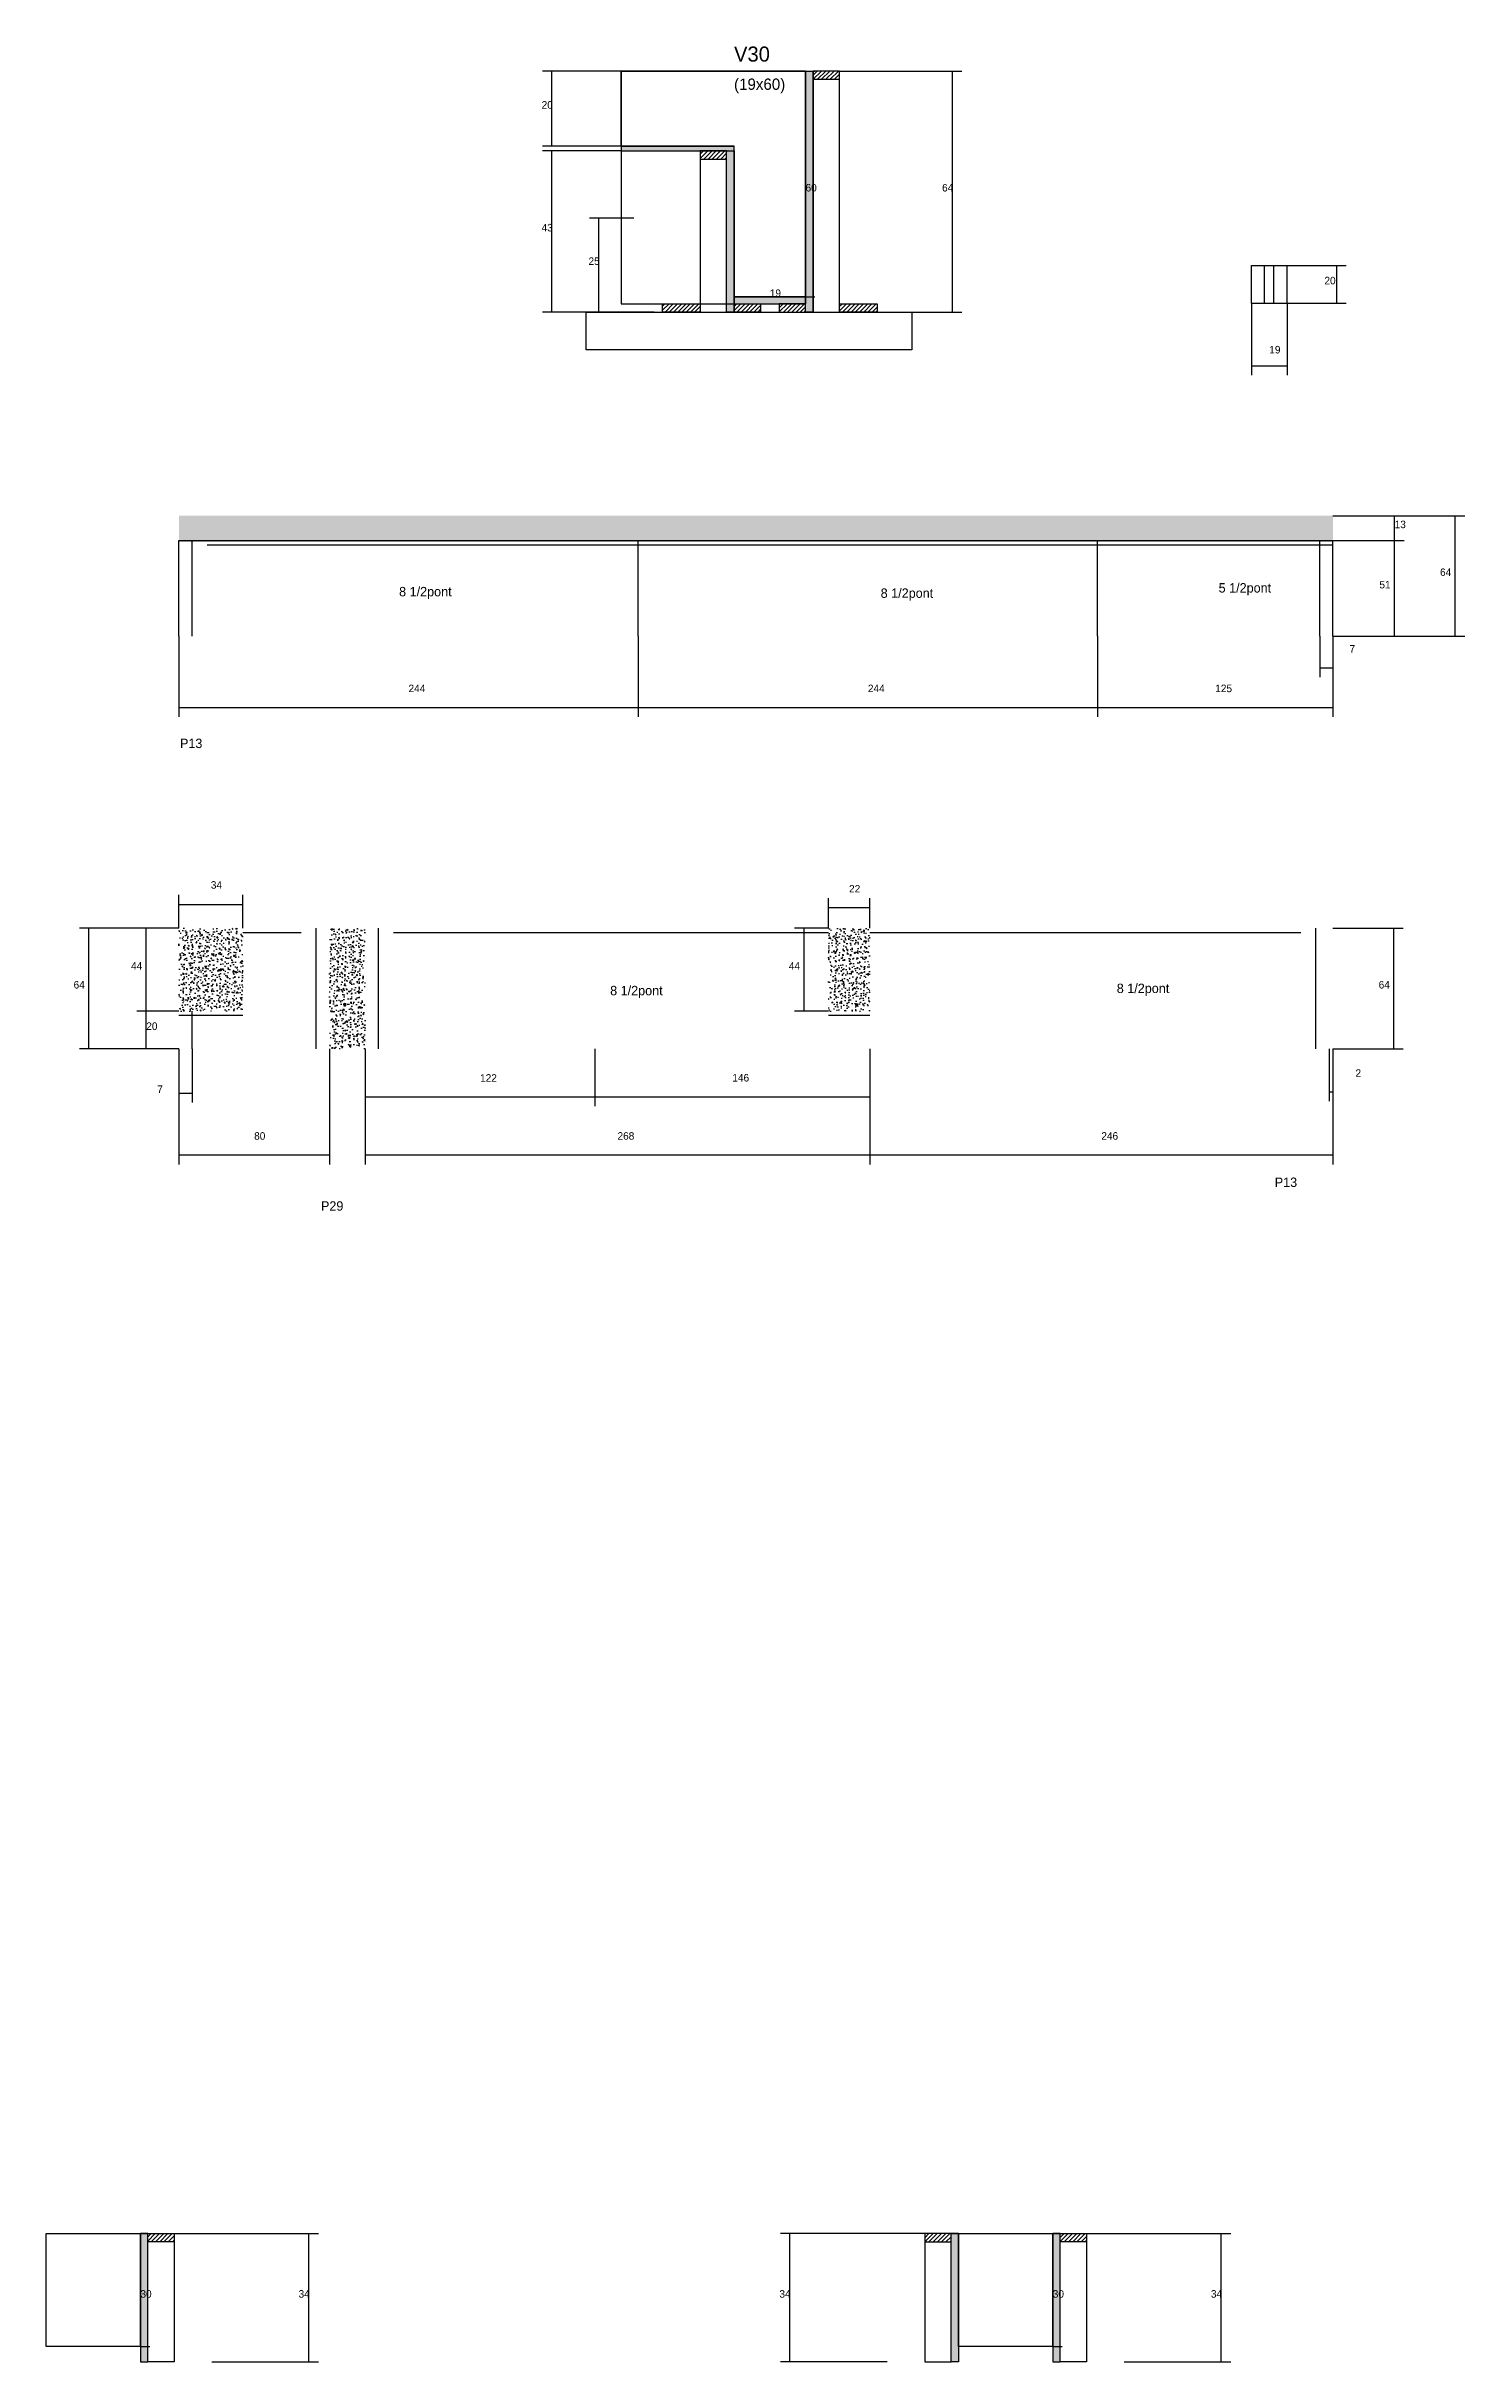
# Model space of a CAD drawing. Header units: metres. Extents: x 139408 to 140162, y 28510 to 29740.
import ezdxf

# ---------------------------------------------------------------- set-up
doc = ezdxf.new("R2010")
doc.units = ezdxf.units.M
for name, color, linetype in [('CONCRETO', 251, 'Continuous'), ('COTA', 4, 'Continuous'), ('Cota Seção (2x)', 4, 'Continuous'), ('Hachura', 253, 'Continuous'), ('Madeira', 126, 'Continuous'), ('NOMENCLATURA', 7, 'Continuous'), ('Painéis', 200, 'Continuous'), ('SARR_2.2x7', 40, 'Continuous'), ('Texto Seção', 7, 'Continuous')]:
    doc.layers.add(name, color=color, linetype=linetype)

msp = doc.modelspace()

# ---------------------------------------------------------------- hatches: boundary and pattern name
at = {"layer": 'COTA'}
h = msp.add_hatch(dxfattribs=at)
h.set_pattern_fill('AR-CONC', scale=0.03)
h.paths.add_polyline_path([(139478.6, 29490.3), (139478.6, 29476.3), (139478.6, 29476.3), (140091.6, 29476.3), (140091.6, 29476.3), (140091.6, 29490.3), (140091.6, 29490.3), (139478.6, 29490.3)])
h = msp.add_hatch(dxfattribs=at)
h.set_pattern_fill('AR-CONC', scale=0.03)
h.paths.add_polyline_path([(139512.6, 29271.2), (139478.6, 29271.2), (139478.6, 29227.2), (139512.6, 29227.2)])
h = msp.add_hatch(dxfattribs=at)
h.set_pattern_fill('AR-CONC', scale=0.03)
h.paths.add_polyline_path([(139558.6, 29207.2), (139577.6, 29207.2), (139577.6, 29271.2), (139558.6, 29271.2)])
h = msp.add_hatch(dxfattribs=at)
h.set_pattern_fill('AR-CONC', scale=0.03)
h.paths.add_polyline_path([(139823.6, 29227.2), (139845.6, 29227.2), (139845.6, 29271.2), (139823.6, 29271.2)])
at = {"layer": 'Hachura'}
h = msp.add_hatch(color=8, dxfattribs=at)
h.dxf.hatch_style = 1
h.paths.add_polyline_path([(139811.5, 29726.5), (139815.5, 29726.5), (139815.5, 29726.5), (139815.5, 29598.5), (139815.5, 29598.5), (139811.5, 29598.5), (139811.5, 29598.5), (139811.5, 29726.5)])
h = msp.add_hatch(dxfattribs=at)
h.set_pattern_fill('ANSI31', scale=0.5)
h.paths.add_polyline_path([(139829.5, 29722.1), (139829.5, 29726.5), (139829.5, 29726.5), (139815.5, 29726.5), (139815.5, 29726.5), (139815.5, 29722.1), (139815.5, 29722.1), (139829.5, 29722.1)])
h = msp.add_hatch(color=8, dxfattribs=at)
h.dxf.hatch_style = 1
h.paths.add_polyline_path([(139773.5, 29684.1), (139773.5, 29686.5), (139773.5, 29686.5), (139713.5, 29686.5), (139713.5, 29686.5), (139713.5, 29684.1), (139713.5, 29684.1), (139773.5, 29684.1)])
h = msp.add_hatch(dxfattribs=at)
h.set_pattern_fill('ANSI31', scale=0.5)
h.paths.add_polyline_path([(139769.5, 29679.7), (139769.5, 29684.1), (139769.5, 29684.1), (139755.5, 29684.1), (139755.5, 29684.1), (139755.5, 29679.7), (139755.5, 29679.7), (139769.5, 29679.7)])
h = msp.add_hatch(color=8, dxfattribs=at)
h.dxf.hatch_style = 1
h.paths.add_polyline_path([(139769.5, 29684.1), (139773.5, 29684.1), (139773.5, 29684.1), (139773.5, 29598.5), (139773.5, 29598.5), (139769.5, 29598.5), (139769.5, 29598.5), (139769.5, 29684.1)])
h = msp.add_hatch(dxfattribs=at)
h.set_pattern_fill('ANSI31', scale=0.5)
h.paths.add_polyline_path([(139735.5, 29598.5), (139735.5, 29602.9), (139735.5, 29602.9), (139755.5, 29602.9), (139755.5, 29602.9), (139755.5, 29598.5), (139755.5, 29598.5), (139735.5, 29598.5)])
h = msp.add_hatch(color=8, dxfattribs=at)
h.dxf.hatch_style = 1
h.paths.add_polyline_path([(139811.5, 29602.9), (139811.5, 29606.5), (139811.5, 29606.5), (139773.5, 29606.5), (139773.5, 29606.5), (139773.5, 29602.9), (139773.5, 29602.9), (139811.5, 29602.9)])
h = msp.add_hatch(dxfattribs=at)
h.set_pattern_fill('ANSI31', scale=0.5)
h.paths.add_polyline_path([(139773.5, 29598.5), (139773.5, 29602.9), (139773.5, 29602.9), (139787.5, 29602.9), (139787.5, 29602.9), (139787.5, 29598.5), (139787.5, 29598.5), (139773.5, 29598.5)])
h = msp.add_hatch(dxfattribs=at)
h.set_pattern_fill('ANSI31', scale=0.5)
h.paths.add_polyline_path([(139811.5, 29598.5), (139811.5, 29602.9), (139811.5, 29602.9), (139797.5, 29602.9), (139797.5, 29602.9), (139797.5, 29598.5), (139797.5, 29598.5), (139811.5, 29598.5)])
h = msp.add_hatch(dxfattribs=at)
h.set_pattern_fill('ANSI31', scale=0.5)
h.paths.add_polyline_path([(139829.5, 29598.5), (139829.5, 29602.9), (139829.5, 29602.9), (139849.5, 29602.9), (139849.5, 29602.9), (139849.5, 29598.5), (139849.5, 29598.5), (139829.5, 29598.5)])
h = msp.add_hatch(color=8, dxfattribs=at)
h.dxf.hatch_style = 1
h.paths.add_polyline_path([(139462.2, 28577.9), (139458.2, 28577.9), (139458.2, 28577.9), (139458.2, 28509.9), (139458.2, 28509.9), (139462.2, 28509.9), (139462.2, 28509.9), (139462.2, 28577.9)])
h = msp.add_hatch(dxfattribs=at)
h.set_pattern_fill('ANSI31', scale=0.5)
h.paths.add_polyline_path([(139462.2, 28573.5), (139462.2, 28577.9), (139462.2, 28577.9), (139476.2, 28577.9), (139476.2, 28577.9), (139476.2, 28573.5), (139476.2, 28573.5), (139462.2, 28573.5)])
h = msp.add_hatch(dxfattribs=at)
h.set_pattern_fill('ANSI31', scale=0.5)
h.paths.add_polyline_path([(139888.8, 28573.5), (139888.8, 28577.9), (139888.8, 28577.9), (139874.8, 28577.9), (139874.8, 28577.9), (139874.8, 28573.5), (139874.8, 28573.5), (139888.8, 28573.5)])
h = msp.add_hatch(color=8, dxfattribs=at)
h.dxf.hatch_style = 1
h.paths.add_polyline_path([(139888.8, 28577.9), (139892.8, 28577.9), (139892.8, 28577.9), (139892.8, 28509.9), (139892.8, 28509.9), (139888.8, 28509.9), (139888.8, 28509.9), (139888.8, 28577.9)])
h = msp.add_hatch(color=8, dxfattribs=at)
h.dxf.hatch_style = 1
h.paths.add_polyline_path([(139946.8, 28577.9), (139942.8, 28577.9), (139942.8, 28577.9), (139942.8, 28509.9), (139942.8, 28509.9), (139946.8, 28509.9), (139946.8, 28509.9), (139946.8, 28577.9)])
h = msp.add_hatch(dxfattribs=at)
h.set_pattern_fill('ANSI31', scale=0.5)
h.paths.add_polyline_path([(139946.8, 28573.5), (139946.8, 28577.9), (139946.8, 28577.9), (139960.8, 28577.9), (139960.8, 28577.9), (139960.8, 28573.5), (139960.8, 28573.5), (139946.8, 28573.5)])

# ---------------------------------------------------------------- linework, layer by layer
at = {"layer": 'CONCRETO'}
for points in [[(139773.5, 29686.5), (139713.5, 29686.5), (139713.5, 29726.5), (139773.5, 29726.5), (139773.5, 29726.5), (139811.5, 29726.5), (139811.5, 29602.9), (139811.5, 29602.9), (139811.5, 29606.5), (139773.5, 29606.5)], [(139713.5, 29602.9), (139811.5, 29602.9), (139811.5, 29726.5), (139713.5, 29726.5)], [(139408.2, 28577.9), (139408.2, 28577.9), (139408.2, 28577.9), (139408.2, 28577.9), (139458.2, 28577.9), (139458.2, 28577.9), (139458.2, 28577.9), (139458.2, 28517.9), (139408.2, 28517.9), (139408.2, 28577.9)], [(139892.8, 28577.9), (139892.8, 28577.9), (139892.8, 28577.9), (139892.8, 28577.9), (139942.8, 28577.9), (139942.8, 28577.9), (139942.8, 28577.9), (139942.8, 28517.9), (139892.8, 28517.9), (139892.8, 28577.9)]]:
    msp.add_lwpolyline(points, close=True, dxfattribs=at)
at = {"layer": 'COTA'}
for p, q in [((139713.5, 29726.5), (139671.8, 29726.5)), ((139676.8, 29686.5), (139676.8, 29726.5)), ((139829.5, 29726.5), (139894.5, 29726.5)), ((139889.5, 29598.5), (139889.5, 29726.5)), ((139713.5, 29686.5), (139671.8, 29686.5)), ((139713.5, 29684.1), (139671.8, 29684.1)), ((139676.8, 29598.5), (139676.8, 29684.1)), ((139720.2, 29648.4), (139696.7, 29648.4)), ((139701.7, 29598.5), (139701.7, 29648.4)), ((140067.3, 29623.2), (140098.6, 29623.2)), ((140093.6, 29603.2), (140093.6, 29623.2)), ((140048.3, 29603.2), (140048.3, 29565)), ((140067.3, 29603.2), (140067.3, 29565)), ((140067.3, 29603.2), (140098.6, 29603.2)), ((139731.1, 29598.5), (139671.8, 29598.5)), ((139720.2, 29598.5), (139696.7, 29598.5)), ((139829.5, 29598.5), (139894.5, 29598.5)), ((140048.3, 29570), (140067.3, 29570)), ((140091.6, 29490.3), (140129.4, 29490.3)), ((140091.6, 29490.3), (140161.6, 29490.3)), ((140124.4, 29477.1), (140124.4, 29490.3)), ((140156.6, 29426.3), (140156.6, 29490.3)), ((140091.6, 29477.1), (140129.4, 29477.1)), ((140091.6, 29477.1), (140129.4, 29477.1)), ((140124.4, 29426.3), (140124.4, 29477.1)), ((139478.6, 29426.3), (139478.6, 29383.5)), ((139722.6, 29426.3), (139722.6, 29383.5)), ((139722.6, 29426.3), (139722.6, 29383.5)), ((139966.6, 29426.3), (139966.6, 29383.5)), ((139966.6, 29426.3), (139966.6, 29383.5)), ((140084.6, 29426.3), (140084.6, 29404.5)), ((140091.6, 29426.3), (140091.6, 29404.5)), ((140091.6, 29426.3), (140091.6, 29383.5)), ((140091.6, 29426.3), (140129.4, 29426.3)), ((140091.6, 29426.3), (140161.6, 29426.3)), ((140084.6, 29409.5), (140091.6, 29409.5)), ((139478.6, 29388.5), (139722.6, 29388.5)), ((139722.6, 29388.5), (139966.6, 29388.5)), ((139966.6, 29388.5), (140091.6, 29388.5)), ((139478.6, 29207.2), (139478.6, 29178.7)), ((139478.6, 29207.2), (139478.6, 29145.8)), ((139485.6, 29207.2), (139485.6, 29178.7)), ((139558.6, 29207.2), (139558.6, 29145.8)), ((139577.6, 29207.2), (139577.6, 29145.8)), ((139845.6, 29207.2), (139845.6, 29145.8)), ((139845.6, 29207.2), (139845.6, 29145.8)), ((140091.6, 29207.2), (140091.6, 29145.8)), ((139478.6, 29183.7), (139485.6, 29183.7)), ((139478.6, 29150.8), (139558.6, 29150.8)), ((139577.6, 29150.8), (139845.6, 29150.8)), ((139845.6, 29150.8), (140091.6, 29150.8)), ((139476.2, 28577.9), (139552.7, 28577.9)), ((139547.7, 28509.9), (139547.7, 28577.9)), ((139892.8, 28577.9), (139798.1, 28577.9)), ((139803.1, 28509.9), (139803.1, 28577.9)), ((139960.8, 28577.9), (140037.3, 28577.9)), ((140032.3, 28509.9), (140032.3, 28577.9)), ((139496.2, 28509.9), (139552.7, 28509.9)), ((139854.8, 28509.9), (139798.1, 28509.9)), ((139980.8, 28509.9), (140037.3, 28509.9))]:
    msp.add_line(p, q, dxfattribs=at)
at = {"layer": 'Cota Seção (2x)'}
for p, q in [((139773.5, 29726.5), (139816.5, 29726.5)), ((139811.5, 29606.5), (139811.5, 29726.5)), ((139773.5, 29598.5), (139773.5, 29611.5)), ((139773.5, 29606.5), (139816.5, 29606.5)), ((139773.5, 29606.5), (139811.5, 29606.5)), ((139811.5, 29598.5), (139811.5, 29611.5)), ((139478.6, 29271.2), (139478.6, 29288.9)), ((139478.6, 29283.9), (139512.6, 29283.9)), ((139512.6, 29271.2), (139512.6, 29288.9)), ((139823.6, 29271.2), (139823.6, 29287.2)), ((139823.6, 29282.2), (139845.6, 29282.2)), ((139845.6, 29271.2), (139845.6, 29287.2)), ((139478.6, 29271.2), (139425.8, 29271.2)), ((139430.8, 29207.2), (139430.8, 29271.2)), ((139478.6, 29271.2), (139456.3, 29271.2)), ((139461.3, 29227.2), (139461.3, 29271.2)), ((139823.6, 29271.2), (139805.7, 29271.2)), ((139810.7, 29227.2), (139810.7, 29271.2)), ((140091.6, 29271.2), (140129, 29271.2)), ((140124, 29207.2), (140124, 29271.2)), ((139478.6, 29227.2), (139456.3, 29227.2)), ((139478.6, 29227.2), (139456.3, 29227.2)), ((139461.3, 29207.2), (139461.3, 29227.2)), ((139823.6, 29227.2), (139805.7, 29227.2)), ((139478.6, 29207.2), (139425.8, 29207.2)), ((139478.6, 29207.2), (139456.3, 29207.2)), ((139577.6, 29207.2), (139577.6, 29176.7)), ((139699.6, 29207.2), (139699.6, 29176.7)), ((139699.6, 29207.2), (139699.6, 29176.7)), ((139845.6, 29207.2), (139845.6, 29176.7)), ((140089.6, 29207.2), (140089.6, 29179.3)), ((140091.6, 29207.2), (140129, 29207.2)), ((140091.6, 29207.2), (140091.6, 29179.3)), ((139577.6, 29181.7), (139699.6, 29181.7)), ((139699.6, 29181.7), (139845.6, 29181.7)), ((140089.6, 29184.3), (140091.6, 29184.3)), ((139458.2, 28517.9), (139458.2, 28577.9)), ((139458.2, 28577.9), (139463.2, 28577.9)), ((139942.8, 28517.9), (139942.8, 28577.9)), ((139942.8, 28577.9), (139947.8, 28577.9)), ((139458.2, 28517.9), (139463.2, 28517.9)), ((139942.8, 28517.9), (139947.8, 28517.9))]:
    msp.add_line(p, q, dxfattribs=at)
at = {"layer": 'Madeira'}
for points in [[(139829.5, 29722.1), (139829.5, 29726.5), (139815.5, 29726.5), (139815.5, 29722.1)], [(139829.5, 29726.5), (139815.5, 29726.5), (139815.5, 29598.5), (139829.5, 29598.5)], [(139769.5, 29679.7), (139769.5, 29684.1), (139755.5, 29684.1), (139755.5, 29679.7)], [(139769.5, 29684.1), (139755.5, 29684.1), (139755.5, 29598.5), (139769.5, 29598.5)], [(139735.5, 29598.5), (139735.5, 29602.9), (139755.5, 29602.9), (139755.5, 29598.5)], [(139773.5, 29598.5), (139773.5, 29602.9), (139787.5, 29602.9), (139787.5, 29598.5)], [(139811.5, 29598.5), (139811.5, 29602.9), (139797.5, 29602.9), (139797.5, 29598.5)], [(139829.5, 29598.5), (139829.5, 29602.9), (139849.5, 29602.9), (139849.5, 29598.5)], [(139867.9, 29578.5), (139694.9, 29578.5), (139694.9, 29598.5), (139867.9, 29598.5)], [(139462.2, 28573.5), (139462.2, 28577.9), (139476.2, 28577.9), (139476.2, 28573.5)], [(139462.2, 28577.9), (139476.2, 28577.9), (139476.2, 28509.9), (139462.2, 28509.9)], [(139888.8, 28573.5), (139888.8, 28577.9), (139874.8, 28577.9), (139874.8, 28573.5)], [(139888.8, 28577.9), (139874.8, 28577.9), (139874.8, 28509.9), (139888.8, 28509.9)], [(139946.8, 28573.5), (139946.8, 28577.9), (139960.8, 28577.9), (139960.8, 28573.5)], [(139946.8, 28577.9), (139960.8, 28577.9), (139960.8, 28509.9), (139946.8, 28509.9)]]:
    msp.add_lwpolyline(points, close=True, dxfattribs=at)
at = {"layer": 'Painéis'}
for p, q in [((139815.5, 29598.5), (139815.5, 29726.5)), ((139713.5, 29686.5), (139773.5, 29686.5)), ((139773.5, 29598.5), (139773.5, 29684.1)), ((140048.3, 29623.2), (140067.3, 29623.2)), ((140048.3, 29603.2), (140048.3, 29623.2)), ((140067.3, 29603.2), (140067.3, 29623.2)), ((139773.5, 29606.5), (139811.5, 29606.5)), ((139773.5, 29602.9), (139773.5, 29606.5)), ((139811.5, 29602.9), (139811.5, 29606.5)), ((140048.3, 29603.2), (140067.3, 29603.2)), ((139478.6, 29477.1), (140091.6, 29477.1)), ((139478.6, 29426.3), (139478.6, 29477.1)), ((139722.6, 29426.3), (139722.6, 29477.1)), ((139966.6, 29426.3), (139966.6, 29477.1)), ((140091.6, 29426.3), (140091.6, 29477.1))]:
    msp.add_line(p, q, dxfattribs=at)
for points in [[(139811.5, 29726.5), (139815.5, 29726.5), (139815.5, 29598.5), (139811.5, 29598.5)], [(139773.5, 29684.1), (139773.5, 29686.5), (139713.5, 29686.5), (139713.5, 29684.1)], [(139769.5, 29684.1), (139773.5, 29684.1), (139773.5, 29598.5), (139769.5, 29598.5)], [(139811.5, 29602.9), (139811.5, 29606.5), (139773.5, 29606.5), (139773.5, 29602.9)], [(139462.2, 28577.9), (139458.2, 28577.9), (139458.2, 28509.9), (139462.2, 28509.9)], [(139888.8, 28577.9), (139892.8, 28577.9), (139892.8, 28509.9), (139888.8, 28509.9)], [(139946.8, 28577.9), (139942.8, 28577.9), (139942.8, 28509.9), (139946.8, 28509.9)]]:
    msp.add_lwpolyline(points, close=True, dxfattribs=at)
at = {"layer": 'SARR_2.2x7'}
for p, q in [((140055.3, 29603.2), (140055.3, 29623.2)), ((140060.3, 29603.2), (140060.3, 29623.2)), ((139485.6, 29426.3), (139485.6, 29477.1)), ((140084.6, 29426.3), (140084.6, 29477.1)), ((139493.6, 29474.9), (139722.6, 29474.9)), ((139722.6, 29474.9), (139966.6, 29474.9)), ((139966.6, 29474.9), (140091.6, 29474.9)), ((139512.6, 29269), (139543.6, 29269)), ((139551.6, 29207.2), (139551.6, 29271.2)), ((139584.6, 29207.2), (139584.6, 29271.2)), ((139592.6, 29269), (139823.6, 29269)), ((139845.6, 29269), (140074.6, 29269)), ((140082.6, 29207.2), (140082.6, 29271.2)), ((139478.6, 29225), (139512.6, 29225)), ((139485.6, 29207.2), (139485.6, 29227.2)), ((139823.6, 29225), (139845.6, 29225))]:
    msp.add_line(p, q, dxfattribs=at)

# ---------------------------------------------------------------- texts
at = {"layer": 'COTA'}
for s, p in [('20', (139671.3, 29706.5)), ('64', (139884, 29662.5)), ('43', (139671.3, 29641.3)), ('25', (139696.2, 29623.5)), ('20', (140087.1, 29613.2)), ('19', (140057.8, 29576.5)), ('13', (140124.4, 29483.7)), ('51', (140116.3, 29451.7)), ('64', (140148.5, 29458.3)), ('7', (140100.4, 29417.6)), ('244', (139600.6, 29396.6)), ('244', (139844.6, 29396.6)), ('125', (140029.1, 29396.6)), ('7', (139467.1, 29183.7)), ('80', (139518.6, 29158.9)), ('268', (139711.6, 29158.9)), ('246', (139968.6, 29158.9)), ('34', (139542.2, 28543.9)), ('34', (139797.6, 28543.9)), ('34', (140026.8, 28543.9))]:
    msp.add_text(s, height=4, dxfattribs=at).set_placement(p)
at = {"layer": 'Cota Seção (2x)'}
for s, p in [('60', (139811.5, 29662.5)), ('19', (139792.5, 29606.5)), ('34', (139495.6, 29292.2)), ('22', (139834.6, 29290.2)), ('64', (139422.7, 29239.2)), ('44', (139453.2, 29249.2)), ('44', (139802.6, 29249.2)), ('64', (140115.9, 29239.2)), ('20', (139461.3, 29217.2)), ('122', (139638.6, 29189.7)), ('146', (139772.6, 29189.8)), ('2', (140103.6, 29192.3)), ('30', (139458.2, 28543.9)), ('30', (139942.8, 28543.9))]:
    msp.add_text(s, height=4, dxfattribs=at).set_placement(p)
at = {"layer": 'NOMENCLATURA'}
for s, p in [('8 1/2pont', (139595.6, 29447.5)), ('8 1/2pont', (139851.4, 29446.7)), ('5 1/2pont', (140030.9, 29449.5)), ('P13', (139479.2, 29366.9)), ('8 1/2pont', (139707.7, 29235.6)), ('8 1/2pont', (139976.8, 29236.8)), ('P13', (140060.7, 29133.8)), ('P29', (139554.1, 29121.2))]:
    msp.add_text(s, height=5, dxfattribs=at).set_placement(p)
at = {"layer": 'Texto Seção'}
for s, height, p in [('V30', 8, (139773.5, 29731.5)), ('(19x60)', 6, (139773.5, 29716.5))]:
    msp.add_text(s, height=height, dxfattribs=at).set_placement(p)

doc.saveas('drawing.dxf')
